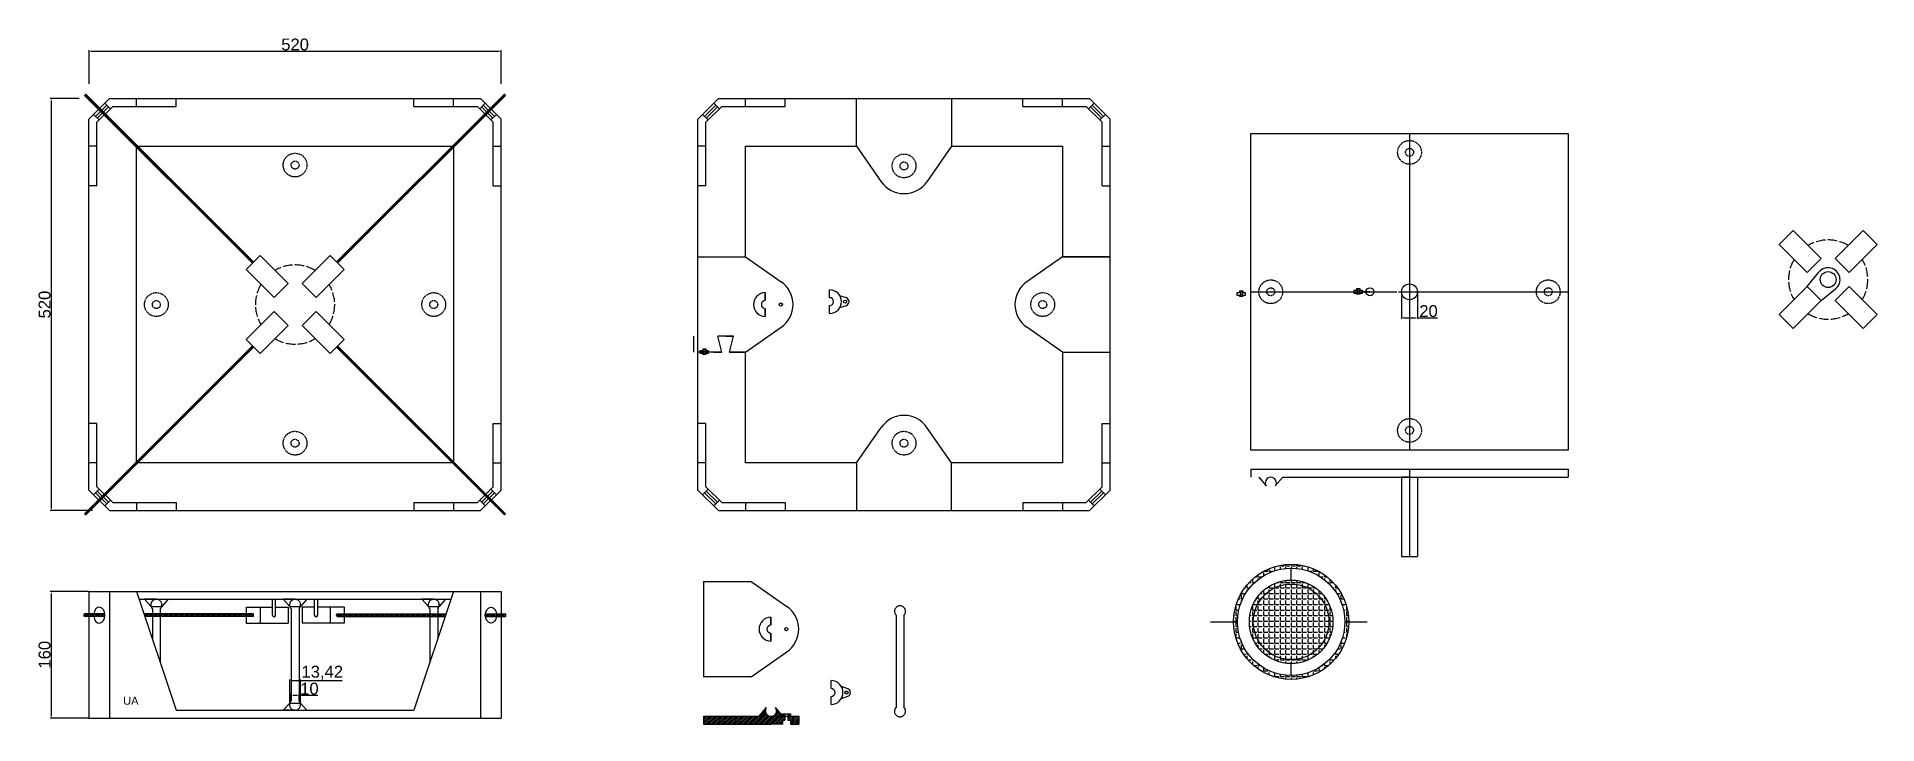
# Model space of a CAD drawing. Header units: millimetres. Extents: x 1002 to 3323, y 1162 to 2030.
import ezdxf

# ---------------------------------------------------------------- set-up
doc = ezdxf.new("R2010")
doc.units = ezdxf.units.MM
doc.linetypes.add('ACAD_ISO02W100', pattern=[15, 12, -3])
doc.styles.add('Annotative', font='Arial.ttf')
doc.styles.get("Standard").update_dxf_attribs({"font": 'Arial.ttf'})
doc.dimstyles.new('ISO-25', dxfattribs={"dimtxt": 15, "dimasz": 2.5, "dimexe": 1.25, "dimexo": 0.625, "dimtad": 1, "dimtxsty": 'Annotative', "dimcen": 2.5, "dimadec": 0, "dimazin": 0, "dimtfac": 1, "dimtmove": 0, "dimatfit": 3, "dimfxl": 1, "dimarcsym": 0})
pattern_1 = [(360, (-364.473, 3019.2229), (6e-16, 1.5875), [])]
pattern_2 = [(45, (0, 212.0502), (-1.122532, 1.122532), [])]
pattern_3 = [(0, (0, 0), (0, 6.985), [5.08, -1.905]), (90, (0, 0), (-6.985, 4e-16), [5.08, -1.905])]

# ---------------------------------------------------------------- blocks, each defined once
blk = doc.blocks.new('*D2')
at = {"color": 0, "lineweight": -2, "transparency": 16777216}
for p, q in [((1054.9, 1951.8), (1018.4, 1951.8)), ((1019.7, 1949.3), (1019.7, 1434.3)), ((1072, 1431.8), (1018.4, 1431.8))]:
    blk.add_line(p, q, dxfattribs=at)
at = {"color": 0, "transparency": 16777216}
for points in [[(1019.3, 1949.3), (1020.1, 1949.3), (1019.7, 1951.8)], [(1019.3, 1434.3), (1020.1, 1434.3), (1019.7, 1431.8)]]:
    blk.add_solid(points, dxfattribs=at)
at = {"layer": 'Defpoints', "color": 0, "transparency": 16777216}
for p in [(1055.5, 1951.8), (1019.7, 1431.8), (1072.6, 1431.8)]:
    blk.add_point(p, dxfattribs=at)
at = {"color": 0, "transparency": 16777216, "insert": (1011.4, 1691.8), "char_height": 15, "attachment_point": 5, "rotation": 90, "style": 'Annotative'}
blk.add_mtext('520', dxfattribs=at)
blk = doc.blocks.new('*D3')
at = {"color": 0, "lineweight": -2, "transparency": 16777216}
for p, q in [((1066.7, 1329.8), (1018.4, 1329.8)), ((1019.7, 1327.3), (1019.7, 1172.3)), ((1066.7, 1169.8), (1018.4, 1169.8))]:
    blk.add_line(p, q, dxfattribs=at)
at = {"color": 0, "transparency": 16777216}
for points in [[(1019.3, 1327.3), (1020.1, 1327.3), (1019.7, 1329.8)], [(1019.3, 1172.3), (1020.1, 1172.3), (1019.7, 1169.8)]]:
    blk.add_solid(points, dxfattribs=at)
at = {"layer": 'Defpoints', "color": 0, "transparency": 16777216}
for p in [(1067.4, 1329.8), (1019.7, 1169.8), (1067.4, 1169.8)]:
    blk.add_point(p, dxfattribs=at)
at = {"color": 0, "transparency": 16777216, "insert": (1011.4, 1249.8), "char_height": 15, "attachment_point": 5, "rotation": 90, "style": 'Annotative'}
blk.add_mtext('160', dxfattribs=at)
blk = doc.blocks.new('*D4')
at = {"color": 0, "lineweight": -2, "transparency": 16777216}
for p, q in [((1067.4, 1970.4), (1067.4, 2012.9)), ((1069.9, 2011.7), (1584.9, 2011.7)), ((1587.4, 1970.4), (1587.4, 2012.9))]:
    blk.add_line(p, q, dxfattribs=at)
at = {"color": 0, "transparency": 16777216}
for points in [[(1069.9, 2012.1), (1069.9, 2011.3), (1067.4, 2011.7)], [(1584.9, 2012.1), (1584.9, 2011.3), (1587.4, 2011.7)]]:
    blk.add_solid(points, dxfattribs=at)
at = {"layer": 'Defpoints', "color": 0, "transparency": 16777216}
for p in [(1587.4, 2011.7), (1067.4, 1969.8), (1587.4, 1969.8)]:
    blk.add_point(p, dxfattribs=at)
at = {"color": 0, "transparency": 16777216, "insert": (1327.4, 2020), "char_height": 15, "attachment_point": 5, "style": 'Annotative'}
blk.add_mtext('520', dxfattribs=at)
blk = doc.blocks.new('*D6')
at = {"color": 0, "lineweight": -2, "transparency": 16777216}
for p, q in [((1322.4, 1192.3), (1322.4, 1199.9)), ((1324.9, 1198.6), (1329.9, 1198.6)), ((1332.4, 1192.3), (1332.4, 1199.9)), ((1332.4, 1198.6), (1356.1, 1198.6))]:
    blk.add_line(p, q, dxfattribs=at)
at = {"color": 0, "transparency": 16777216}
for points in [[(1324.9, 1199.1), (1324.9, 1198.2), (1322.4, 1198.6)], [(1329.9, 1199.1), (1329.9, 1198.2), (1332.4, 1198.6)]]:
    blk.add_solid(points, dxfattribs=at)
at = {"layer": 'Defpoints', "color": 0, "transparency": 16777216}
for p in [(1322.4, 1191.7), (1332.4, 1198.6), (1332.4, 1191.7)]:
    blk.add_point(p, dxfattribs=at)
at = {"color": 0, "transparency": 16777216, "insert": (1345.5, 1206.9), "char_height": 15, "attachment_point": 5, "style": 'Annotative'}
blk.add_mtext('10', dxfattribs=at)
blk = doc.blocks.new('*D7')
at = {"color": 0, "lineweight": -2, "transparency": 16777216}
for p, q in [((1320.7, 1189.4), (1320.7, 1218.6)), ((1323.2, 1217.3), (1331.6, 1217.3)), ((1334.1, 1189.4), (1334.1, 1218.6)), ((1334.1, 1217.3), (1386.9, 1217.3))]:
    blk.add_line(p, q, dxfattribs=at)
at = {"color": 0, "transparency": 16777216}
for points in [[(1323.2, 1217.7), (1323.2, 1216.9), (1320.7, 1217.3)], [(1331.6, 1217.7), (1331.6, 1216.9), (1334.1, 1217.3)]]:
    blk.add_solid(points, dxfattribs=at)
at = {"layer": 'Defpoints', "color": 0, "transparency": 16777216}
for p in [(1334.1, 1217.3), (1320.7, 1188.8), (1334.1, 1188.8)]:
    blk.add_point(p, dxfattribs=at)
at = {"color": 0, "transparency": 16777216, "insert": (1361.7, 1227), "char_height": 15, "attachment_point": 5, "style": 'Annotative'}
blk.add_mtext('13,42', dxfattribs=at)
blk = doc.blocks.new('*D9')
at = {"color": 0, "lineweight": -2, "transparency": 16777216}
for p, q in [((2723.4, 1707.3), (2723.4, 1674)), ((2743.4, 1707.3), (2743.4, 1674)), ((2725.9, 1675.2), (2740.9, 1675.2)), ((2743.4, 1675.2), (2768.8, 1675.2))]:
    blk.add_line(p, q, dxfattribs=at)
at = {"color": 0, "transparency": 16777216}
for points in [[(2725.9, 1675.7), (2725.9, 1674.8), (2723.4, 1675.2)], [(2740.9, 1675.7), (2740.9, 1674.8), (2743.4, 1675.2)]]:
    blk.add_solid(points, dxfattribs=at)
at = {"layer": 'Defpoints', "color": 0, "transparency": 16777216}
for p in [(2723.4, 1707.9), (2743.4, 1707.9), (2743.4, 1675.2)]:
    blk.add_point(p, dxfattribs=at)
at = {"color": 0, "transparency": 16777216, "insert": (2757.4, 1683.5), "char_height": 15, "attachment_point": 5, "style": 'Annotative'}
blk.add_mtext('20', dxfattribs=at)

msp = doc.modelspace()

# ---------------------------------------------------------------- hatches: boundary and pattern name
h = msp.add_hatch()
h.set_pattern_fill('ANSI31', color=256, scale=0.5, angle=45)
h.paths.add_polyline_path([(1063.333, 1957.304), (1061.919, 1955.89), (1079.597, 1938.212), (1081.011, 1939.626)])
h = msp.add_hatch()
h.set_pattern_fill('ANSI31', color=256, scale=0.5, angle=-45)
h.set_pattern_definition(pattern_1)
h.paths.add_polyline_path([(1592.831, 1955.89), (1591.417, 1957.304), (1573.739, 1939.626), (1575.153, 1938.212)])
h = msp.add_hatch()
h.set_pattern_fill('ANSI31', color=256, scale=0.5, angle=45)
h.paths.add_polyline_path([(1128.789, 1891.848), (1127.375, 1891.848), (1127.375, 1890.434), (1273.635, 1744.174), (1275.049, 1745.588)])
h.paths.add_polyline_path([(1088.082, 1932.555), (1086.668, 1931.141), (1127.375, 1890.434), (1127.375, 1891.848), (1128.789, 1891.848)])
h.paths.add_polyline_path([(1081.011, 1939.626), (1079.597, 1938.212), (1086.668, 1931.141), (1088.082, 1932.555)])
h = msp.add_hatch()
h.set_pattern_fill('ANSI31', color=256, scale=0.5, angle=-45)
h.set_pattern_definition(pattern_1)
h.paths.add_polyline_path([(1381.115, 1744.174), (1379.701, 1745.588), (1525.961, 1891.848), (1527.375, 1891.848), (1527.375, 1890.434)])
h.paths.add_polyline_path([(1527.375, 1890.434), (1527.375, 1891.848), (1525.961, 1891.848), (1566.668, 1932.555), (1568.082, 1931.141)])
h.paths.add_polyline_path([(1568.082, 1931.141), (1566.668, 1932.555), (1573.739, 1939.626), (1575.153, 1938.212)])
h = msp.add_hatch()
h.set_pattern_fill('ANSI31', color=256, scale=0.5, angle=-45)
h.set_pattern_definition(pattern_1)
h.paths.add_polyline_path([(1275.049, 1638.108), (1273.635, 1639.522), (1127.375, 1493.262), (1127.375, 1491.848), (1128.789, 1491.848)])
h.paths.add_polyline_path([(1128.789, 1491.848), (1127.375, 1491.848), (1127.375, 1493.262), (1086.668, 1452.555), (1088.082, 1451.141)])
h.paths.add_polyline_path([(1088.082, 1451.141), (1086.668, 1452.555), (1079.597, 1445.484), (1081.011, 1444.07)])
h = msp.add_hatch()
h.set_pattern_fill('ANSI31', color=256, scale=0.5, angle=45)
h.paths.add_polyline_path([(1381.115, 1639.522), (1379.701, 1638.108), (1525.961, 1491.848), (1527.375, 1491.848), (1527.375, 1493.262)])
h.paths.add_polyline_path([(1527.375, 1493.262), (1527.375, 1491.848), (1525.961, 1491.848), (1566.668, 1451.141), (1568.082, 1452.555)])
h.paths.add_polyline_path([(1568.082, 1452.555), (1566.668, 1451.141), (1573.739, 1444.07), (1575.153, 1445.484)])
h = msp.add_hatch()
h.set_pattern_fill('ANSI31', color=256, scale=0.5, angle=-45)
h.set_pattern_definition(pattern_1)
h.paths.add_polyline_path([(1063.333, 1426.392), (1061.919, 1427.806), (1079.597, 1445.484), (1081.011, 1444.07)])
h = msp.add_hatch()
h.set_pattern_fill('ANSI31', color=256, scale=0.5, angle=45)
h.paths.add_polyline_path([(1592.831, 1427.806), (1591.417, 1426.392), (1573.739, 1444.07), (1575.153, 1445.484)])
h = msp.add_hatch()
h.set_pattern_fill('ANGLE', color=256)
h.set_pattern_definition(pattern_3)
h.paths.add_polyline_path([(2536.357, 1291.341, -1), (2631.799, 1291.341, -1)], flags=16)
h.paths.add_polyline_path([(2651.799, 1291.341), (2656.799, 1291.341, 1), (2511.357, 1291.341), (2516.357, 1291.341, -1)])
h = msp.add_hatch()
h.set_pattern_fill('ANGLE', color=256)
h.set_pattern_definition(pattern_3)
h.paths.add_polyline_path([(2536.357, 1291.341, -1), (2631.799, 1291.341, -1)], flags=16)
h.paths.add_polyline_path([(2656.799, 1291.341), (2651.799, 1291.341, -1), (2516.357, 1291.341), (2511.357, 1291.341, 1)])
h = msp.add_hatch()
h.set_pattern_fill('ANGLE', color=256)
h.set_pattern_definition(pattern_3)
h.paths.add_polyline_path([(2636.799, 1291.341, 1), (2531.357, 1291.341, 1)])
h.paths.add_polyline_path([(2536.357, 1291.341, -1), (2631.799, 1291.341, -1)], flags=16)
h = msp.add_hatch()
h.set_pattern_fill('ANSI31', color=256, scale=0.5)
h.set_pattern_definition(pattern_2)
h.paths.add_polyline_path([(1265.503, 1301.256), (1136.875, 1301.256), (1137.875, 1298.256), (1265.503, 1298.256)])
edge = h.paths.add_edge_path()
edge.add_line((1087.295, 1301.256), (1061.919, 1301.256))
edge.add_ellipse((1061.919, 1299.756), major_axis=(0, -1.5), ratio=0.42421372, start_angle=180, end_angle=360)
edge.add_line((1061.919, 1298.256), (1087.295, 1298.256))
edge.add_ellipse((1080.304, 1299.756), major_axis=(0, -10), ratio=0.70710678, start_angle=441.373073, end_angle=458.626927)
edge = h.paths.add_edge_path(flags=17)
edge.add_ellipse((1061.919, 1299.756), major_axis=(0, -1.5), ratio=0.42421372, start_angle=180, end_angle=360)
h = msp.add_hatch()
h.set_pattern_fill('ANSI31', color=256, scale=0.5)
h.set_pattern_definition(pattern_2)
edge = h.paths.add_edge_path()
edge.add_ellipse((1274.342, 1299.756), major_axis=(0, -1.5), ratio=0.42421372, start_angle=0, end_angle=180)
edge.add_line((1274.342, 1301.256), (1265.503, 1301.256))
edge.add_line((1265.503, 1301.256), (1265.503, 1298.256))
edge.add_line((1265.503, 1298.256), (1274.342, 1298.256))
edge = h.paths.add_edge_path(flags=17)
edge.add_ellipse((1274.342, 1299.756), major_axis=(0, -1.5), ratio=0.42421372, start_angle=0, end_angle=180, ccw=False)
h = msp.add_hatch()
h.set_pattern_fill('ANSI31', color=256, scale=0.5)
h.set_pattern_definition(pattern_2)
edge = h.paths.add_edge_path()
edge.add_ellipse((1380.408, 1299.756), major_axis=(0, -1.5), ratio=0.42421372, start_angle=180, end_angle=360, ccw=False)
edge.add_line((1380.408, 1301.256), (1389.247, 1301.256))
edge.add_line((1389.247, 1301.256), (1389.247, 1298.256))
edge.add_line((1389.247, 1298.256), (1380.408, 1298.256))
edge = h.paths.add_edge_path(flags=17)
edge.add_ellipse((1380.408, 1299.756), major_axis=(0, -1.5), ratio=0.42421372, start_angle=180, end_angle=360)
h = msp.add_hatch()
h.set_pattern_fill('ANSI31', color=256, scale=0.5)
h.set_pattern_definition(pattern_2)
h.paths.add_polyline_path([(1389.247, 1301.256), (1517.875, 1301.256), (1516.875, 1298.256), (1389.247, 1298.256)])
edge = h.paths.add_edge_path()
edge.add_line((1567.455, 1301.256), (1592.831, 1301.256))
edge.add_ellipse((1592.831, 1299.756), major_axis=(0, -1.5), ratio=0.42421372, start_angle=0, end_angle=180, ccw=False)
edge.add_line((1592.831, 1298.256), (1567.455, 1298.256))
edge.add_ellipse((1574.446, 1299.756), major_axis=(0, -10), ratio=0.70710678, start_angle=-98.626927, end_angle=-81.373073, ccw=False)
edge = h.paths.add_edge_path(flags=17)
edge.add_ellipse((1592.831, 1299.756), major_axis=(0, -1.5), ratio=0.42421372, start_angle=0, end_angle=180, ccw=False)
h = msp.add_hatch()
h.set_pattern_fill('ANSI31', color=256, scale=0.5)
h.paths.add_polyline_path([(1942.232, 1167.115), (1945.232, 1167.115), (1945.278, 1172.115), (1927.778, 1172.115, -0.50186314), (1921.07, 1181.115, -0.08340589), (1922.092, 1183.197), (1912.778, 1172.115), (1842.778, 1172.115), (1842.778, 1162.115), (1927.778, 1162.115), (1942.186, 1162.145)])
h.paths.add_polyline_path([(1962.778, 1172.115), (1949.278, 1172.115), (1949.278, 1167.115), (1952.278, 1167.115), (1952.278, 1162.115), (1962.778, 1162.115)])
h = msp.add_hatch()
h.set_pattern_fill('ANSI31', color=256, scale=0.5)
h.set_pattern_definition([(45, (-75.835, 5e-13), (-1.122532, 1.122532), [])])
h.paths.add_polyline_path([(1945.278, 1172.115), (1945.278, 1175.115), (1940.257, 1175.115), (1933.465, 1183.197, -0.08340589), (1934.486, 1181.115, -0.50186314), (1927.778, 1172.115)])
h.paths.add_polyline_path([(1952.278, 1172.115), (1952.278, 1175.115), (1949.278, 1175.115), (1949.278, 1172.115)])

# ---------------------------------------------------------------- linework, layer by layer
for p, q in [((1063.333, 1957.304), (1061.919, 1955.89)), ((1273.635, 1744.174), (1061.919, 1955.89)), ((1275.049, 1745.588), (1063.333, 1957.304)), ((1067.375, 1925.99), (1093.233, 1951.848)), ((1093.233, 1951.848), (1561.517, 1951.848)), ((1127.375, 1941.848), (1127.375, 1951.848)), ((1177.375, 1941.848), (1177.375, 1951.848)), ((1591.417, 1957.304), (1379.701, 1745.588)), ((1592.831, 1955.89), (1381.115, 1744.174)), ((1477.375, 1941.848), (1477.375, 1951.848)), ((1527.375, 1941.848), (1527.375, 1951.848)), ((1561.517, 1951.848), (1587.375, 1925.99)), ((1592.831, 1955.89), (1591.417, 1957.304)), ((1835.659, 1925.99), (1861.517, 1951.848)), ((1861.517, 1951.848), (2329.801, 1951.848)), ((1895.659, 1941.848), (1895.659, 1951.848)), ((1945.659, 1941.848), (1945.659, 1951.848)), ((2035.659, 1891.848), (2035.659, 1951.848)), ((2155.659, 1951.848), (2155.659, 1891.848)), ((2245.659, 1941.848), (2245.659, 1951.848)), ((2295.659, 1941.848), (2295.659, 1951.848)), ((2329.801, 1951.848), (2355.659, 1925.99)), ((1073.233, 1931.848), (1080.304, 1924.777)), ((1089.85, 1943.515), (1075.708, 1929.373)), ((1077.375, 1921.848), (1097.375, 1941.848)), ((1091.971, 1941.394), (1077.829, 1927.252)), ((1087.375, 1945.99), (1094.446, 1938.919)), ((1097.375, 1941.848), (1177.375, 1941.848)), ((1477.375, 1941.848), (1557.375, 1941.848)), ((1557.375, 1941.848), (1577.375, 1921.848)), ((1567.375, 1945.99), (1560.304, 1938.919)), ((1576.921, 1927.252), (1562.779, 1941.394)), ((1579.042, 1929.373), (1564.9, 1943.515)), ((1581.517, 1931.848), (1574.446, 1924.777)), ((1841.517, 1931.848), (1848.588, 1924.777)), ((1858.134, 1943.515), (1843.992, 1929.373)), ((1845.659, 1921.848), (1865.659, 1941.848)), ((1860.255, 1941.394), (1846.113, 1927.252)), ((1855.659, 1945.99), (1862.73, 1938.919)), ((1865.659, 1941.848), (1945.659, 1941.848)), ((2245.659, 1941.848), (2325.659, 1941.848)), ((2325.659, 1941.848), (2345.659, 1921.848)), ((2335.659, 1945.99), (2328.588, 1938.919)), ((2345.205, 1927.252), (2331.063, 1941.394)), ((2347.326, 1929.373), (2333.184, 1943.515)), ((2349.801, 1931.848), (2342.73, 1924.777)), ((1067.375, 1457.706), (1067.375, 1925.99)), ((1077.375, 1841.848), (1077.375, 1921.848)), ((1577.375, 1841.848), (1577.375, 1921.848)), ((1587.375, 1457.706), (1587.375, 1925.99)), ((1835.659, 1457.706), (1835.659, 1925.99)), ((1845.659, 1841.848), (1845.659, 1921.848)), ((2345.659, 1841.848), (2345.659, 1921.848)), ((2355.659, 1457.706), (2355.659, 1925.99)), ((2533.403, 1907.94), (2933.403, 1907.94)), ((2533.403, 1507.94), (2533.403, 1907.94)), ((2733.403, 1907.94), (2733.403, 1507.94)), ((2933.403, 1907.94), (2933.403, 1507.94)), ((1077.375, 1891.848), (1067.375, 1891.848)), ((1127.375, 1891.848), (1527.375, 1891.848)), ((1127.375, 1491.848), (1127.375, 1891.848)), ((1527.375, 1891.848), (1527.375, 1491.848)), ((1577.375, 1891.848), (1587.375, 1891.848)), ((1845.659, 1891.848), (1835.659, 1891.848)), ((1895.659, 1891.848), (2035.659, 1891.848)), ((1895.659, 1751.848), (1895.659, 1891.848)), ((2035.659, 1891.848), (2066.919, 1846.872)), ((2155.659, 1891.848), (2124.399, 1846.872)), ((2155.659, 1891.848), (2295.659, 1891.848)), ((2295.659, 1891.848), (2295.659, 1751.848)), ((2345.659, 1891.848), (2355.659, 1891.848)), ((1077.375, 1841.848), (1067.375, 1841.848)), ((1577.375, 1841.848), (1587.375, 1841.848)), ((1845.659, 1841.848), (1835.659, 1841.848)), ((2345.659, 1841.848), (2355.659, 1841.848)), ((3217.373, 1785.214), (3199.695, 1767.536)), ((3199.695, 1767.536), (3235.051, 1732.181)), ((3252.728, 1749.859), (3217.373, 1785.214)), ((3305.761, 1785.214), (3270.406, 1749.859)), ((3288.084, 1732.181), (3323.439, 1767.536)), ((3323.439, 1767.536), (3305.761, 1785.214)), ((1283.181, 1753.72), (1265.503, 1736.042)), ((1318.536, 1718.364), (1283.181, 1753.72)), ((1371.569, 1753.72), (1336.214, 1718.364)), ((1389.247, 1736.042), (1371.569, 1753.72)), ((1835.659, 1751.848), (1895.659, 1751.848)), ((1895.659, 1751.848), (1940.635, 1720.588)), ((2295.659, 1751.848), (2250.684, 1720.588)), ((2295.659, 1751.848), (2355.659, 1751.848)), ((2355.659, 1751.848), (2295.659, 1751.848)), ((3235.051, 1732.181), (3252.728, 1749.859)), ((3270.406, 1749.859), (3288.084, 1732.181)), ((1265.503, 1736.042), (1300.858, 1700.687)), ((1300.858, 1700.687), (1318.536, 1718.364)), ((1336.214, 1718.364), (1353.891, 1700.687)), ((1353.891, 1700.687), (1389.247, 1736.042)), ((3235.051, 1714.503), (3249.928, 1732.804)), ((1920.659, 1706.848), (1920.659, 1696.848)), ((1920.659, 1696.848), (1920.659, 1706.848)), ((2001.779, 1700.491), (2001.779, 1710.491)), ((2022.892, 1700.224), (2014.77, 1702.991)), ((2516.089, 1705.176), (2516.089, 1707.176)), ((2516.089, 1707.176), (2520.089, 1707.176)), ((2516.089, 1703.176), (2516.089, 1705.176)), ((2520.089, 1703.176), (2516.089, 1703.176)), ((2519.089, 1709.176), (2523.089, 1709.176)), ((2519.089, 1709.176), (2519.089, 1707.176)), ((2519.089, 1703.176), (2519.089, 1702.176)), ((2523.089, 1702.176), (2519.089, 1702.176)), ((2520.089, 1709.176), (2520.089, 1703.176)), ((2522.089, 1709.176), (2522.089, 1703.176)), ((2522.089, 1707.176), (2526.089, 1707.176)), ((2526.089, 1703.176), (2522.089, 1703.176)), ((2523.089, 1709.176), (2523.089, 1707.176)), ((2523.089, 1703.176), (2523.089, 1702.176)), ((2526.089, 1707.176), (2526.089, 1705.176)), ((2526.089, 1705.176), (2526.089, 1703.176)), ((2533.403, 1707.94), (2717.403, 1707.94)), ((2663.515, 1707.94), (2663.515, 1709.94)), ((2663.515, 1709.94), (2667.515, 1709.94)), ((2663.515, 1705.94), (2663.515, 1707.94)), ((2667.515, 1705.94), (2663.515, 1705.94)), ((2666.515, 1711.94), (2670.515, 1711.94)), ((2666.515, 1711.94), (2666.515, 1709.94)), ((2666.515, 1705.94), (2666.515, 1704.94)), ((2670.515, 1704.94), (2666.515, 1704.94)), ((2667.515, 1711.94), (2667.515, 1705.94)), ((2669.515, 1711.94), (2669.515, 1705.94)), ((2669.515, 1709.94), (2673.515, 1709.94)), ((2673.515, 1705.94), (2669.515, 1705.94)), ((2670.515, 1711.94), (2670.515, 1709.94)), ((2670.515, 1705.94), (2670.515, 1704.94)), ((2673.515, 1709.94), (2673.515, 1707.94)), ((2683.515, 1707.94), (2673.515, 1707.94)), ((2673.515, 1707.94), (2673.515, 1705.94)), ((2719.403, 1707.94), (2933.403, 1707.94)), ((3235.051, 1714.503), (3199.695, 1679.148)), ((3217.373, 1661.47), (3252.728, 1696.826)), ((3252.728, 1696.826), (3235.051, 1714.503)), ((3252.728, 1696.826), (3271.029, 1711.703)), ((3288.084, 1714.503), (3270.406, 1696.826)), ((3270.406, 1696.826), (3305.761, 1661.47)), ((3323.439, 1679.148), (3288.084, 1714.503)), ((1300.858, 1683.009), (1265.503, 1647.654)), ((1318.536, 1665.331), (1300.858, 1683.009)), ((1353.891, 1683.009), (1336.214, 1665.331)), ((1389.247, 1647.654), (1353.891, 1683.009)), ((1920.659, 1686.848), (1920.659, 1676.848)), ((1920.659, 1676.848), (1920.659, 1686.848)), ((2001.779, 1680.491), (2001.779, 1690.491)), ((2014.77, 1687.991), (2022.892, 1690.758)), ((3199.695, 1679.148), (3217.373, 1661.47)), ((3305.761, 1661.47), (3323.439, 1679.148)), ((1283.181, 1629.976), (1318.536, 1665.331)), ((1336.214, 1665.331), (1371.569, 1629.976)), ((1830.659, 1631.848), (1830.659, 1651.848)), ((1880.659, 1651.848), (1860.659, 1651.848)), ((1865.659, 1631.848), (1860.659, 1651.848)), ((1870.659, 1651.848), (1880.659, 1651.848)), ((1875.659, 1631.848), (1880.659, 1651.848)), ((1895.659, 1631.848), (1940.635, 1663.108)), ((2295.659, 1631.848), (2250.684, 1663.108)), ((3209.241, 1669.602), (3207.827, 1671.016)), ((1061.919, 1427.806), (1273.635, 1639.522)), ((1063.333, 1426.392), (1275.049, 1638.108)), ((1265.503, 1647.654), (1283.181, 1629.976)), ((1275.049, 1638.108), (1273.635, 1639.522)), ((1371.569, 1629.976), (1389.247, 1647.654)), ((1591.417, 1426.392), (1379.701, 1638.108)), ((1592.831, 1427.806), (1381.115, 1639.522)), ((1865.659, 1631.848), (1835.659, 1631.848)), ((1838.669, 1631.891), (1838.669, 1633.891)), ((1838.669, 1633.891), (1842.669, 1633.891)), ((1838.669, 1629.891), (1838.669, 1631.891)), ((1842.669, 1629.891), (1838.669, 1629.891)), ((1841.669, 1635.891), (1845.669, 1635.891)), ((1841.669, 1635.891), (1841.669, 1633.891)), ((1841.669, 1629.891), (1841.669, 1628.891)), ((1845.669, 1628.891), (1841.669, 1628.891)), ((1842.669, 1635.891), (1842.669, 1629.891)), ((1844.669, 1635.891), (1844.669, 1629.891)), ((1844.669, 1633.891), (1848.669, 1633.891)), ((1848.669, 1629.891), (1844.669, 1629.891)), ((1845.669, 1635.891), (1845.669, 1633.891)), ((1845.669, 1629.891), (1845.669, 1628.891)), ((1848.669, 1633.805), (1848.669, 1629.891)), ((1855.659, 1631.848), (1865.659, 1631.848)), ((1895.659, 1631.848), (1875.659, 1631.848)), ((1875.659, 1631.848), (1895.659, 1631.848)), ((1895.659, 1491.848), (1895.659, 1631.848)), ((2295.659, 1631.848), (2355.659, 1631.848)), ((2295.659, 1631.848), (2295.659, 1491.848)), ((1077.375, 1541.848), (1067.375, 1541.848)), ((1077.375, 1461.848), (1077.375, 1541.848)), ((1577.375, 1461.848), (1577.375, 1541.848)), ((1577.375, 1541.848), (1587.375, 1541.848)), ((1845.659, 1541.848), (1835.659, 1541.848)), ((1845.659, 1461.848), (1845.659, 1541.848)), ((2035.659, 1491.848), (2066.919, 1536.823)), ((2155.659, 1491.848), (2124.399, 1536.823)), ((2345.659, 1461.848), (2345.659, 1541.848)), ((2345.659, 1541.848), (2355.659, 1541.848)), ((1077.375, 1491.848), (1067.375, 1491.848)), ((1527.375, 1491.848), (1127.375, 1491.848)), ((1577.375, 1491.848), (1587.375, 1491.848)), ((1845.659, 1491.848), (1835.659, 1491.848)), ((2035.659, 1491.848), (1895.659, 1491.848)), ((2035.659, 1491.848), (2035.659, 1431.848)), ((2295.659, 1491.848), (2155.659, 1491.848)), ((2155.659, 1431.848), (2155.659, 1491.848)), ((2345.659, 1491.848), (2355.659, 1491.848)), ((2933.403, 1507.94), (2533.403, 1507.94)), ((2533.403, 1483.895), (2533.403, 1473.895)), ((2533.403, 1483.895), (2933.403, 1483.895)), ((2543.403, 1473.895), (2552.716, 1462.813)), ((2573.403, 1473.895), (2564.089, 1462.813)), ((2573.403, 1473.895), (2733.403, 1473.895)), ((2733.403, 1473.895), (2723.403, 1473.895)), ((2723.403, 1473.895), (2723.403, 1373.895)), ((2733.403, 1483.895), (2733.403, 1473.895)), ((2733.403, 1473.895), (2933.403, 1473.895)), ((2733.403, 1473.895), (2743.403, 1473.895)), ((2733.403, 1473.895), (2733.403, 1373.895)), ((2743.403, 1473.895), (2743.403, 1373.895)), ((2933.403, 1483.895), (2933.403, 1473.895)), ((1067.375, 1457.706), (1093.233, 1431.848)), ((1067.375, 1457.706), (1093.233, 1431.848)), ((1073.233, 1451.848), (1080.304, 1458.919)), ((1089.85, 1440.181), (1075.708, 1454.323)), ((1077.375, 1461.848), (1097.375, 1441.848)), ((1077.375, 1461.848), (1097.375, 1441.848)), ((1091.971, 1442.302), (1077.829, 1456.444)), ((1087.375, 1437.706), (1094.446, 1444.777)), ((1097.375, 1441.848), (1177.375, 1441.848)), ((1127.375, 1441.848), (1127.375, 1431.848)), ((1177.375, 1441.848), (1177.375, 1431.848)), ((1477.375, 1441.848), (1477.375, 1431.848)), ((1477.375, 1441.848), (1557.375, 1441.848)), ((1527.375, 1441.848), (1527.375, 1431.848)), ((1577.375, 1461.848), (1557.375, 1441.848)), ((1557.375, 1441.848), (1577.375, 1461.848)), ((1567.375, 1437.706), (1560.304, 1444.777)), ((1587.375, 1457.706), (1561.517, 1431.848)), ((1561.517, 1431.848), (1587.375, 1457.706)), ((1576.921, 1456.444), (1562.779, 1442.302)), ((1579.042, 1454.323), (1564.9, 1440.181)), ((1581.517, 1451.848), (1574.446, 1458.919)), ((1835.659, 1457.706), (1861.517, 1431.848)), ((1835.659, 1457.706), (1861.517, 1431.848)), ((1841.517, 1451.848), (1848.588, 1458.919)), ((1858.134, 1440.181), (1843.992, 1454.323)), ((1845.659, 1461.848), (1865.659, 1441.848)), ((1845.659, 1461.848), (1865.659, 1441.848)), ((1860.255, 1442.302), (1846.113, 1456.444)), ((1855.659, 1437.706), (1862.73, 1444.777)), ((1865.659, 1441.848), (1945.659, 1441.848)), ((1895.659, 1441.848), (1895.659, 1431.848)), ((1945.659, 1441.848), (1945.659, 1431.848)), ((2245.659, 1441.848), (2245.659, 1431.848)), ((2245.659, 1441.848), (2325.659, 1441.848)), ((2295.659, 1441.848), (2295.659, 1431.848)), ((2345.659, 1461.848), (2325.659, 1441.848)), ((2325.659, 1441.848), (2345.659, 1461.848)), ((2335.659, 1437.706), (2328.588, 1444.777)), ((2355.659, 1457.706), (2329.801, 1431.848)), ((2329.801, 1431.848), (2355.659, 1457.706)), ((2345.205, 1456.444), (2331.063, 1442.302)), ((2347.326, 1454.323), (2333.184, 1440.181)), ((2349.801, 1451.848), (2342.73, 1458.919)), ((1063.333, 1426.392), (1061.919, 1427.806)), ((1093.233, 1431.848), (1561.517, 1431.848)), ((1592.831, 1427.806), (1591.417, 1426.392)), ((1861.517, 1431.848), (2329.801, 1431.848)), ((2723.403, 1373.895), (2743.403, 1373.895)), ((2584.078, 1344.062), (2584.078, 1359.062)), ((1067.375, 1329.756), (1127.375, 1329.756)), ((1067.375, 1329.756), (1067.375, 1301.256)), ((1093.233, 1329.756), (1093.233, 1169.756)), ((1127.375, 1329.756), (1177.375, 1179.756)), ((1127.375, 1329.756), (1527.375, 1329.756)), ((1527.375, 1329.756), (1477.375, 1179.756)), ((1527.375, 1329.756), (1587.375, 1329.756)), ((1561.517, 1329.756), (1561.517, 1169.756)), ((1587.375, 1329.756), (1587.375, 1169.756)), ((1842.778, 1342.115), (1902.778, 1342.115)), ((1842.778, 1342.115), (1842.778, 1222.115)), ((1902.778, 1342.115), (1947.754, 1310.855)), ((1087.295, 1301.256), (1061.919, 1301.256)), ((1130.708, 1319.756), (1524.042, 1319.756)), ((1274.342, 1301.256), (1136.875, 1301.256)), ((1152.375, 1319.756), (1137.375, 1319.756)), ((1137.375, 1319.756), (1145.667, 1310.756)), ((1145.667, 1310.756), (1159.083, 1310.756)), ((1147.375, 1307.857), (1147.375, 1301.256)), ((1152.375, 1319.756), (1167.375, 1319.756)), ((1157.375, 1307.857), (1157.375, 1301.256)), ((1167.375, 1319.756), (1159.083, 1310.756)), ((1265.503, 1309.756), (1265.503, 1289.756)), ((1265.503, 1309.756), (1298.858, 1309.756)), ((1283.181, 1309.756), (1283.181, 1289.756)), ((1298.858, 1299.756), (1298.858, 1319.756)), ((1302.858, 1299.756), (1302.858, 1319.756)), ((1302.858, 1309.756), (1318.536, 1309.756)), ((1327.375, 1319.756), (1312.375, 1319.756)), ((1312.375, 1319.756), (1320.667, 1310.756)), ((1318.536, 1309.756), (1318.536, 1289.756)), ((1320.667, 1310.756), (1334.083, 1310.756)), ((1322.375, 1307.857), (1322.375, 1191.655)), ((1327.375, 1319.756), (1342.375, 1319.756)), ((1332.375, 1307.857), (1332.375, 1191.655)), ((1342.375, 1319.756), (1334.083, 1310.756)), ((1351.891, 1309.756), (1336.214, 1309.756)), ((1336.214, 1309.756), (1336.214, 1289.756)), ((1351.891, 1299.756), (1351.891, 1319.756)), ((1355.891, 1299.756), (1355.891, 1319.756)), ((1389.247, 1309.756), (1355.891, 1309.756)), ((1371.569, 1309.756), (1371.569, 1289.756)), ((1380.408, 1301.256), (1517.875, 1301.256)), ((1389.247, 1309.756), (1389.247, 1289.756)), ((1502.375, 1319.756), (1487.375, 1319.756)), ((1487.375, 1319.756), (1495.667, 1310.756)), ((1495.667, 1310.756), (1509.083, 1310.756)), ((1497.375, 1307.857), (1497.375, 1301.256)), ((1502.375, 1319.756), (1517.375, 1319.756)), ((1507.375, 1307.857), (1507.375, 1301.256)), ((1517.375, 1319.756), (1509.083, 1310.756)), ((1567.455, 1301.256), (1592.831, 1301.256)), ((1087.295, 1298.256), (1061.919, 1298.256)), ((1067.375, 1298.256), (1067.375, 1169.756)), ((1274.342, 1298.256), (1137.875, 1298.256)), ((1147.375, 1298.256), (1147.375, 1269.756)), ((1157.375, 1298.256), (1157.375, 1239.756)), ((1265.503, 1289.756), (1318.536, 1289.756)), ((1389.247, 1289.756), (1336.214, 1289.756)), ((1380.408, 1298.256), (1516.875, 1298.256)), ((1497.375, 1298.256), (1497.375, 1239.756)), ((1507.375, 1298.256), (1507.375, 1269.756)), ((1567.455, 1298.256), (1592.831, 1298.256)), ((1927.778, 1297.115), (1927.778, 1287.115)), ((1927.778, 1287.115), (1927.778, 1297.115)), ((1927.778, 1277.115), (1927.778, 1267.115)), ((1927.778, 1267.115), (1927.778, 1277.115)), ((2085.606, 1299.637), (2085.606, 1183.435)), ((2095.606, 1299.637), (2095.606, 1183.435)), ((2482.395, 1291.341), (2516.357, 1291.341)), ((2651.799, 1291.341), (2679.811, 1291.341)), ((1902.778, 1222.115), (1947.754, 1253.375)), ((2584.078, 1223.62), (2584.078, 1238.62)), ((1902.778, 1222.115), (1842.778, 1222.115)), ((2003.613, 1207.134), (2003.613, 1217.134)), ((2024.726, 1206.867), (2016.604, 1209.634)), ((1312.375, 1179.756), (1320.667, 1188.756)), ((1320.667, 1188.756), (1334.083, 1188.756)), ((1342.375, 1179.756), (1334.083, 1188.756)), ((2003.613, 1187.134), (2003.613, 1197.134)), ((2016.604, 1194.634), (2024.726, 1197.401)), ((1067.375, 1169.756), (1587.375, 1169.756)), ((1177.375, 1179.756), (1477.375, 1179.756)), ((1327.375, 1179.756), (1312.375, 1179.756)), ((1327.375, 1179.756), (1312.375, 1179.756)), ((1327.375, 1179.756), (1342.375, 1179.756)), ((1327.375, 1179.756), (1342.375, 1179.756)), ((1842.778, 1172.115), (1912.778, 1172.115)), ((1842.778, 1172.115), (1842.778, 1162.115)), ((1842.778, 1162.115), (1927.778, 1162.115)), ((1912.778, 1172.115), (1922.092, 1183.197)), ((1927.778, 1172.115), (1942.778, 1172.115)), ((1927.778, 1172.115), (1942.778, 1172.115)), ((1927.778, 1172.115), (1944.267, 1172.115)), ((1927.778, 1172.115), (1952.278, 1172.115)), ((1942.186, 1162.145), (1927.778, 1162.115)), ((1940.257, 1175.115), (1933.465, 1183.197)), ((1940.257, 1175.115), (1952.278, 1175.115)), ((1942.232, 1167.115), (1942.186, 1162.143)), ((1942.232, 1167.115), (1945.232, 1167.115)), ((1945.278, 1172.115), (1945.232, 1167.115)), ((1945.278, 1175.115), (1945.278, 1172.115)), ((1949.278, 1175.115), (1949.278, 1172.115)), ((1949.278, 1172.115), (1949.278, 1167.115)), ((1949.278, 1172.115), (1962.778, 1172.115)), ((1949.278, 1167.115), (1952.278, 1167.115)), ((1952.278, 1175.115), (1952.278, 1172.115)), ((1952.278, 1167.115), (1952.278, 1162.115)), ((1952.278, 1162.115), (1962.778, 1162.115)), ((1962.778, 1172.115), (1962.778, 1162.115))]:
    msp.add_line(p, q)
at = {"linetype": 'ACAD_ISO02W100', "ltscale": 0.2, "transparency": 33554653}
for centre, radius in [((1327.375, 1867.841), 15), ((2095.659, 1866.848), 15), ((2733.403, 1883.933), 15), ((2733.403, 1883.933), 5), ((1327.375, 1867.841), 5), ((2095.659, 1866.848), 5), ((2558.403, 1707.94), 15), ((2908.403, 1707.94), 15), ((1152.375, 1691.848), 15), ((1152.375, 1691.848), 5), ((1502.375, 1691.848), 15), ((1502.375, 1691.848), 5), ((2270.659, 1691.848), 15), ((2270.659, 1691.848), 5), ((2558.403, 1707.94), 5), ((2908.403, 1707.94), 5), ((2733.403, 1532.94), 15), ((2733.403, 1532.94), 5), ((1327.375, 1516.848), 15), ((1327.375, 1516.848), 5), ((2095.659, 1516.848), 15), ((2095.659, 1516.848), 5)]:
    msp.add_circle(centre, radius, dxfattribs=at)
for centre, radius in [((3261.567, 1723.342), 10), ((2021.279, 1695.491), 2), ((2683.515, 1707.94), 5), ((2733.403, 1707.94), 10), ((1940.159, 1691.848), 2), ((2584.078, 1291.341), 72.721), ((2584.078, 1291.341), 67.721), ((2584.078, 1291.341), 52.721), ((2584.078, 1291.341), 47.721), ((1947.278, 1282.115), 2), ((2023.113, 1202.134), 2)]:
    msp.add_circle(centre, radius)
at = {"ltscale": 0.2, "transparency": 33554653}
for centre, radius, start, end in [((2095.659, 1866.848), 35, 214.801165, 325.198835), ((1920.659, 1691.848), 35, 304.801165, 55.198835), ((2270.659, 1691.848), 35, 124.801165, 235.198835), ((1920.659, 1691.848), 15, 90, 270), ((1920.659, 1691.848), 5, 90, 270), ((2001.779, 1695.491), 15, 270, 90), ((2001.779, 1695.491), 5, 270, 90), ((2095.659, 1516.848), 35, 34.801165, 145.198835), ((1927.778, 1282.115), 35, 304.801165, 55.198835), ((1927.778, 1282.115), 15, 90, 270), ((1927.778, 1282.115), 5, 90, 270), ((2003.613, 1202.134), 15, 270, 90), ((2003.613, 1202.134), 5, 270, 90)]:
    msp.add_arc(centre, radius, start, end, dxfattribs=at)
at = {"linetype": 'ACAD_ISO02W100'}
for centre, start, end in [((3261.567, 1723.342), 59.477512, 120.522488), ((1327.375, 1691.848), 59.477512, 120.522488), ((3261.567, 1723.342), 149.477512, 210.522488), ((3261.567, 1723.342), 329.477512, 30.522488), ((1327.375, 1691.848), 149.477512, 210.522488), ((1327.375, 1691.848), 329.477512, 30.522488), ((3261.567, 1723.342), 239.477512, 300.522488), ((1327.375, 1691.848), 239.477512, 300.522488)]:
    msp.add_arc(centre, 50, start, end, dxfattribs=at)
for centre, radius, start, end in [((3261.567, 1723.342), 15, 309.108743, 140.891257), ((2021.279, 1695.491), 5, 288.81364, 71.18636), ((2558.403, 1466.895), 7, 196.60155, 215.67263), ((2558.403, 1466.895), 7, 324.32737, 343.39845), ((1152.375, 1312.756), 7, 196.60155, 224.415309), ((1152.375, 1312.756), 7, 315.584691, 343.39845), ((1327.375, 1312.756), 7, 196.60155, 224.415309), ((1327.375, 1312.756), 7, 315.584691, 343.39845), ((1502.375, 1312.756), 7, 196.60155, 224.415309), ((1502.375, 1312.756), 7, 315.584691, 343.39845), ((2090.606, 1304.536), 7, 196.60155, 224.415309), ((2090.606, 1304.536), 7, 315.584691, 343.39845), ((1300.858, 1299.756), 2, 180, 0), ((1353.891, 1299.756), 2, 180, 0), ((1327.375, 1186.756), 7, 135.584691, 163.39845), ((1327.375, 1186.756), 7, 16.60155, 44.415309), ((2023.113, 1202.134), 5, 288.81364, 71.18636), ((1927.778, 1179.115), 7, 144.32737, 163.39845), ((1927.778, 1179.115), 7, 16.60155, 35.67263), ((2090.606, 1178.536), 7, 135.584691, 163.39845), ((2090.606, 1178.536), 7, 16.60155, 44.415309)]:
    msp.add_arc(centre, radius, start, end)
at = {"ltscale": 0.1}
for centre, start, end in [((2558.403, 1466.895), 90, 196.60155), ((2558.403, 1466.895), 90, 196.60155), ((2558.403, 1466.895), 343.39845, 90), ((2558.403, 1466.895), 343.39845, 90), ((1927.778, 1179.115), 163.39845, 270), ((1927.778, 1179.115), 270, 16.60155)]:
    msp.add_arc(centre, 7, start, end, dxfattribs=at)
at = {"linetype": 'ACAD_ISO02W100', "ltscale": 0.1}
for centre, start, end in [((1152.375, 1312.756), 343.39845, 196.60155), ((1327.375, 1312.756), 343.39845, 196.60155), ((1502.375, 1312.756), 343.39845, 196.60155), ((2090.606, 1304.536), 343.39845, 196.60155), ((1327.375, 1186.756), 163.39845, 16.60155), ((2090.606, 1178.536), 163.39845, 16.60155)]:
    msp.add_arc(centre, 7, start, end, dxfattribs=at)
at = {"extrusion": (0, 0, -1)}
for centre, major_axis, ratio, start_param, end_param in [((1061.919, 1299.756), (0, -1.5), 0.42421372, 0, 3.14159265), ((1380.408, 1299.756), (0, -1.5), 0.42421372, 0, 3.14159265), ((1574.446, 1299.756), (0, -10), 0.70710678, 4.86295725, 10.84500601)]:
    msp.add_ellipse(centre, major_axis=major_axis, ratio=ratio, start_param=start_param, end_param=end_param, dxfattribs=at)
for centre, major_axis, ratio, start_param, end_param in [((1080.304, 1299.756), (0, -10), 0.70710678, 4.86295725, 10.84500601), ((1274.342, 1299.756), (0, -1.5), 0.42421372, 0, 3.14159265), ((1592.831, 1299.756), (0, -1.5), 0.42421372, 0, 3.14159265)]:
    msp.add_ellipse(centre, major_axis=major_axis, ratio=ratio, start_param=start_param, end_param=end_param)

# ---------------------------------------------------------------- texts
at = {"insert": (1110.46, 1196.738), "char_height": 10, "attachment_point": 1}
msp.add_mtext_dynamic_manual_height_columns('UA', width=19.4391, gutter_width=12.5, heights=[0], dxfattribs=at)

# ---------------------------------------------------------------- dimensions: what is measured, and where the dimension line sits
for base, p1, p2, picture, middle in [((1587.375, 2011.677), (1067.375, 1969.771), (1587.375, 1969.771), '*D4', (1327.375, 2019.961)), ((2743.403, 1675.24), (2723.403, 1707.94), (2743.403, 1707.94), '*D9', (2757.374, 1683.524)), ((1334.083, 1217.321), (1320.667, 1188.756), (1334.083, 1188.756), '*D7', (1361.734, 1226.96))]:
    dim = msp.add_linear_dim(base=base, p1=p1, p2=p2, dimstyle='ISO-25')
    dim.commit()
    dim.dimension.update_dxf_attribs({"geometry": picture, "text_midpoint": middle})
for base, p1, p2, picture, middle in [((1019.677, 1431.848), (1055.517, 1951.848), (1072.588, 1431.848), '*D2', (1011.393, 1691.848)), ((1019.677, 1169.756), (1067.375, 1329.756), (1067.375, 1169.756), '*D3', (1011.393, 1249.756))]:
    dim = msp.add_linear_dim(base=base, p1=p1, p2=p2, angle=90, dimstyle='ISO-25')
    dim.commit()
    dim.dimension.update_dxf_attribs({"geometry": picture, "text_midpoint": middle})
dim = msp.add_aligned_dim(p1=(1322.375, 1191.655), p2=(1332.375, 1191.655), distance=6.986, dimstyle='ISO-25')
dim.commit()
dim.dimension.update_dxf_attribs({"geometry": '*D6', "text_midpoint": (1345.512, 1206.924)})

doc.saveas('drawing.dxf')
